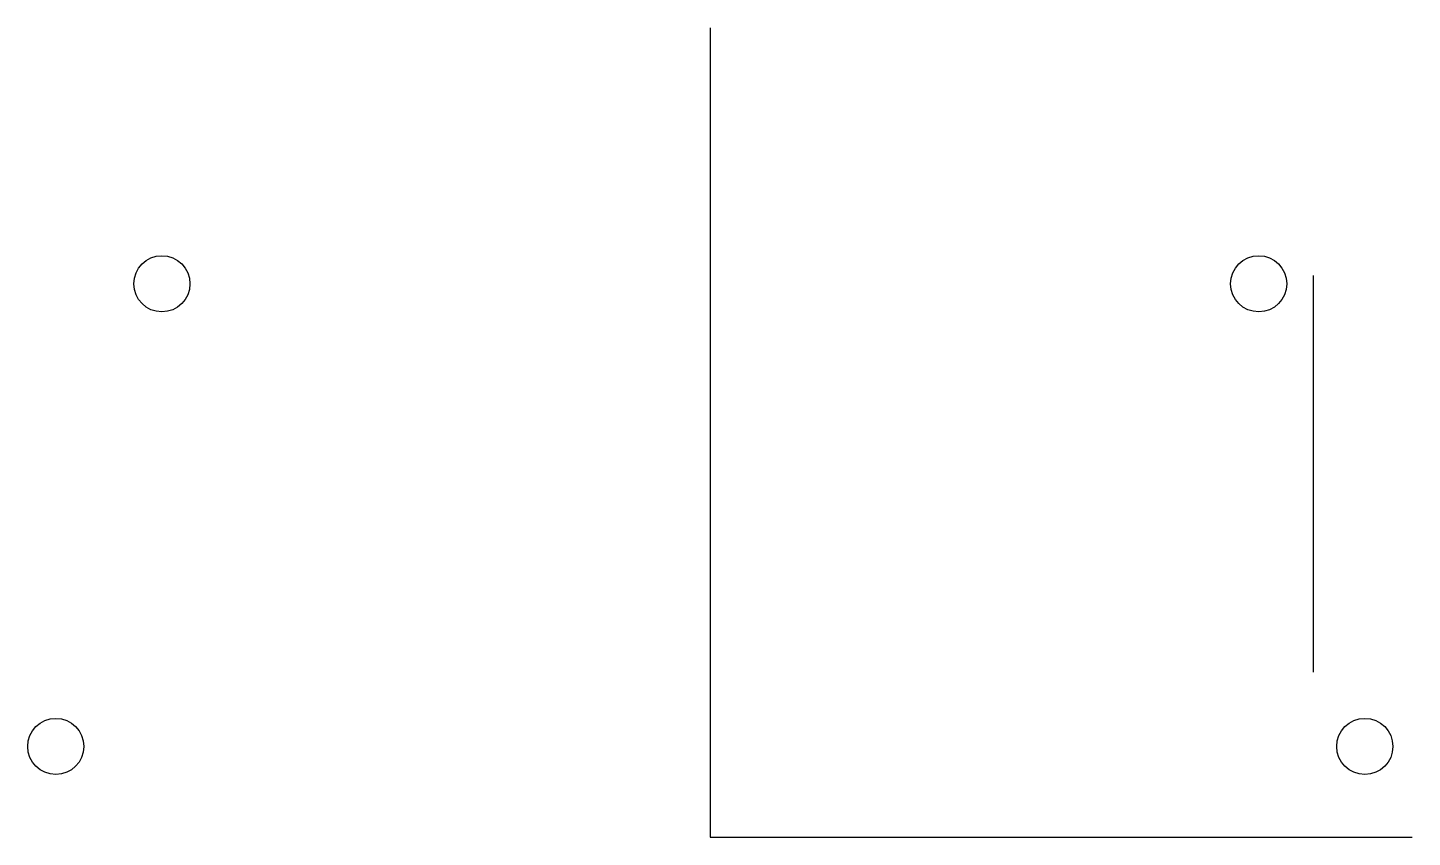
# Model space of a CAD drawing. Header units: millimetres. Extents: x -40 to 128, y -49 to 49.
import ezdxf

# ---------------------------------------------------------------- set-up
doc = ezdxf.new("R2010")
doc.units = ezdxf.units.MM
doc.layers.get('0').update_dxf_attribs({"linetype": 'CONTINUOUS'})

msp = doc.modelspace()

# ---------------------------------------------------------------- linework, layer by layer
for p, q in [((42.5, 49), (42.5, -49)), ((115.5, 19), (115.5, -29)), ((42.5, -49), (127.5, -49))]:
    msp.add_line(p, q)
for centre in [(-23.9, 18), (108.9, 18), (-36.75, -38), (121.75, -38)]:
    msp.add_circle(centre, 3.4)

doc.saveas('drawing.dxf')
